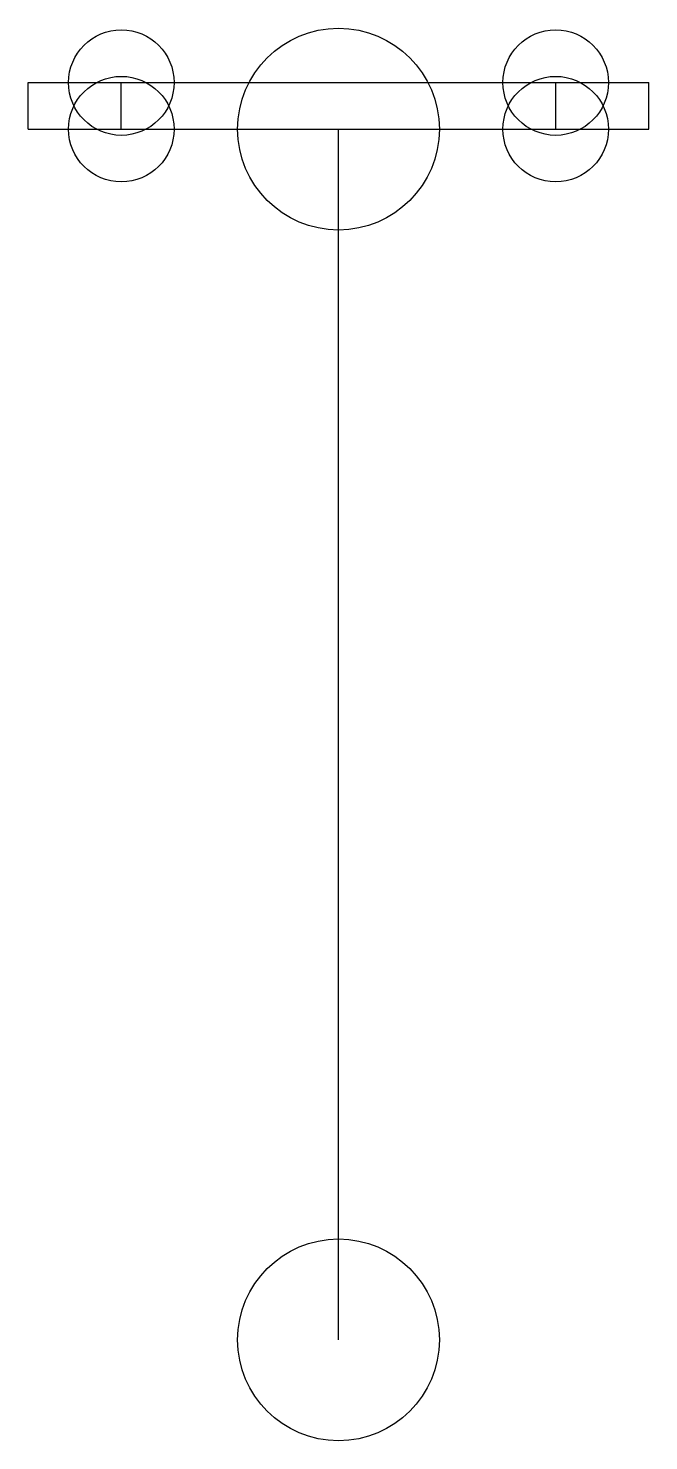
# Model space of a CAD drawing. Header units: millimetres. Extents: x -10 to 10, y -22.2 to 23.2.
import ezdxf

# ---------------------------------------------------------------- set-up
doc = ezdxf.new("R2010")
doc.units = ezdxf.units.MM
doc.layers.add('Part', color=7, linetype='CONTINUOUS')

msp = doc.modelspace()

# ---------------------------------------------------------------- linework, layer by layer
at = {"layer": 'Part'}
for p, q in [((-10, 20, -6), (-10, 21.5, -6)), ((-10, 21.5, -6), (10, 21.5, -6)), ((-10, 20, 6), (-10, 21.5, 6)), ((-10, 21.5, -6), (-10, 21.5, 6)), ((-10, 20, -6), (-10, 21.5, -6)), ((-10, 20, 6), (-10, 21.5, 6)), ((-10, 21.5, 6), (10, 21.5, 6)), ((-10, 21.5, -6), (10, 21.5, -6)), ((-10, 21.5, -6), (-10, 21.5, 6)), ((-10, 21.5, 6), (10, 21.5, 6)), ((-7, 20, 1.7), (-7, 21.5, 1.7)), ((-7, 20, 1.7), (-7, 21.5, 1.7)), ((7, 20, 1.7), (7, 21.5, 1.7)), ((7, 20, 1.7), (7, 21.5, 1.7)), ((10, 20, -6), (10, 21.5, -6)), ((10, 20, 6), (10, 21.5, 6)), ((10, 21.5, -6), (10, 21.5, 6)), ((10, 20, -6), (10, 21.5, -6)), ((10, 20, 6), (10, 21.5, 6)), ((10, 21.5, -6), (10, 21.5, 6)), ((-10, 20, -6), (10, 20, -6)), ((-10, 20, -6), (-10, 20, 6)), ((-10, 20, 6), (10, 20, 6)), ((-10, 20, -6), (10, 20, -6)), ((-10, 20, -6), (-10, 20, 6)), ((-10, 20, 6), (10, 20, 6)), ((0, -19, 3.25), (0, 20, 3.25)), ((0, -19, 3.25), (0, 20, 3.25)), ((10, 20, -6), (10, 20, 6)), ((10, 20, -6), (10, 20, 6))]:
    msp.add_line(p, q, dxfattribs=at)
for centre, radius in [((0, 20), 3.25), ((0, 20), 3.25), ((-7, 21.5), 1.7), ((-7, 21.5), 1.7), ((7, 21.5), 1.7), ((7, 21.5), 1.7), ((-7, 20), 1.7), ((-7, 20), 1.7), ((7, 20), 1.7), ((7, 20), 1.7), ((0, -19), 3.25), ((0, -19), 3.25)]:
    msp.add_circle(centre, radius, dxfattribs=at)

doc.saveas('drawing.dxf')
